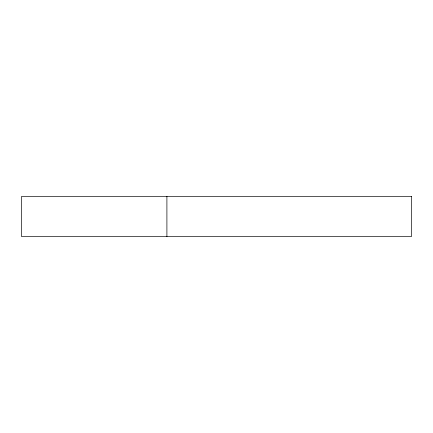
<?xml version="1.0" encoding="UTF-8"?>
<svg xmlns="http://www.w3.org/2000/svg" width="433" height="433" viewBox="0 0 433 433"><rect width="100%" height="100%" fill="white"/><g stroke="black" fill="none" stroke-linecap="round" stroke-linejoin="round"><path stroke-width="0.65" d="M166.905 196.328L166.905 236.672M411.35 196.328L21.65 196.328L21.65 236.672L411.35 236.672L411.35 196.328"/></g></svg>
